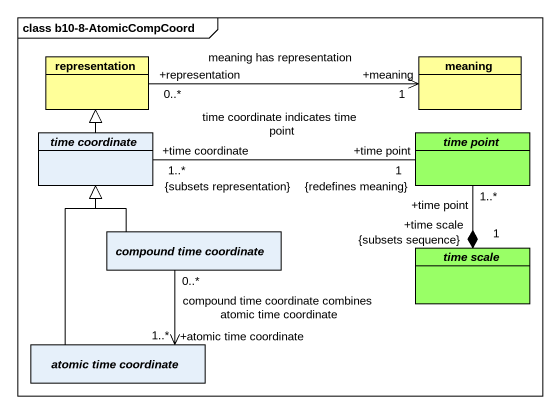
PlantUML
@startuml
mainframe class b10-8-AtomicCompCoord
hide circle
hide empty members
class representation #FFFF99
class meaning #FFFF99
abstract class "time coordinate" as time_coordinate
abstract class "time point" as time_point #99FF66
abstract class "compound time coordinate" as compound_time_coordinate
abstract class "time scale" as time_scale #99FF66
abstract class "atomic time coordinate" as atomic_time_coordinate
representation "+representation\n0..*" -right-> "+meaning\n1" meaning : meaning has representation
time_coordinate -up-|> representation
time_coordinate "+time coordinate\n1..*\n{subsets representation}" -right- "+time point\n1\n{redefines meaning}" time_point : time coordinate indicates time point
compound_time_coordinate -up-|> time_coordinate
compound_time_coordinate "0..*" --> "+atomic time coordinate\n1..*" atomic_time_coordinate : compound time coordinate combines atomic time coordinate
time_scale "1\n+time scale\n{subsets sequence}" *-up- "+time point\n1..*" time_point
atomic_time_coordinate -up-|> time_coordinate
@enduml
